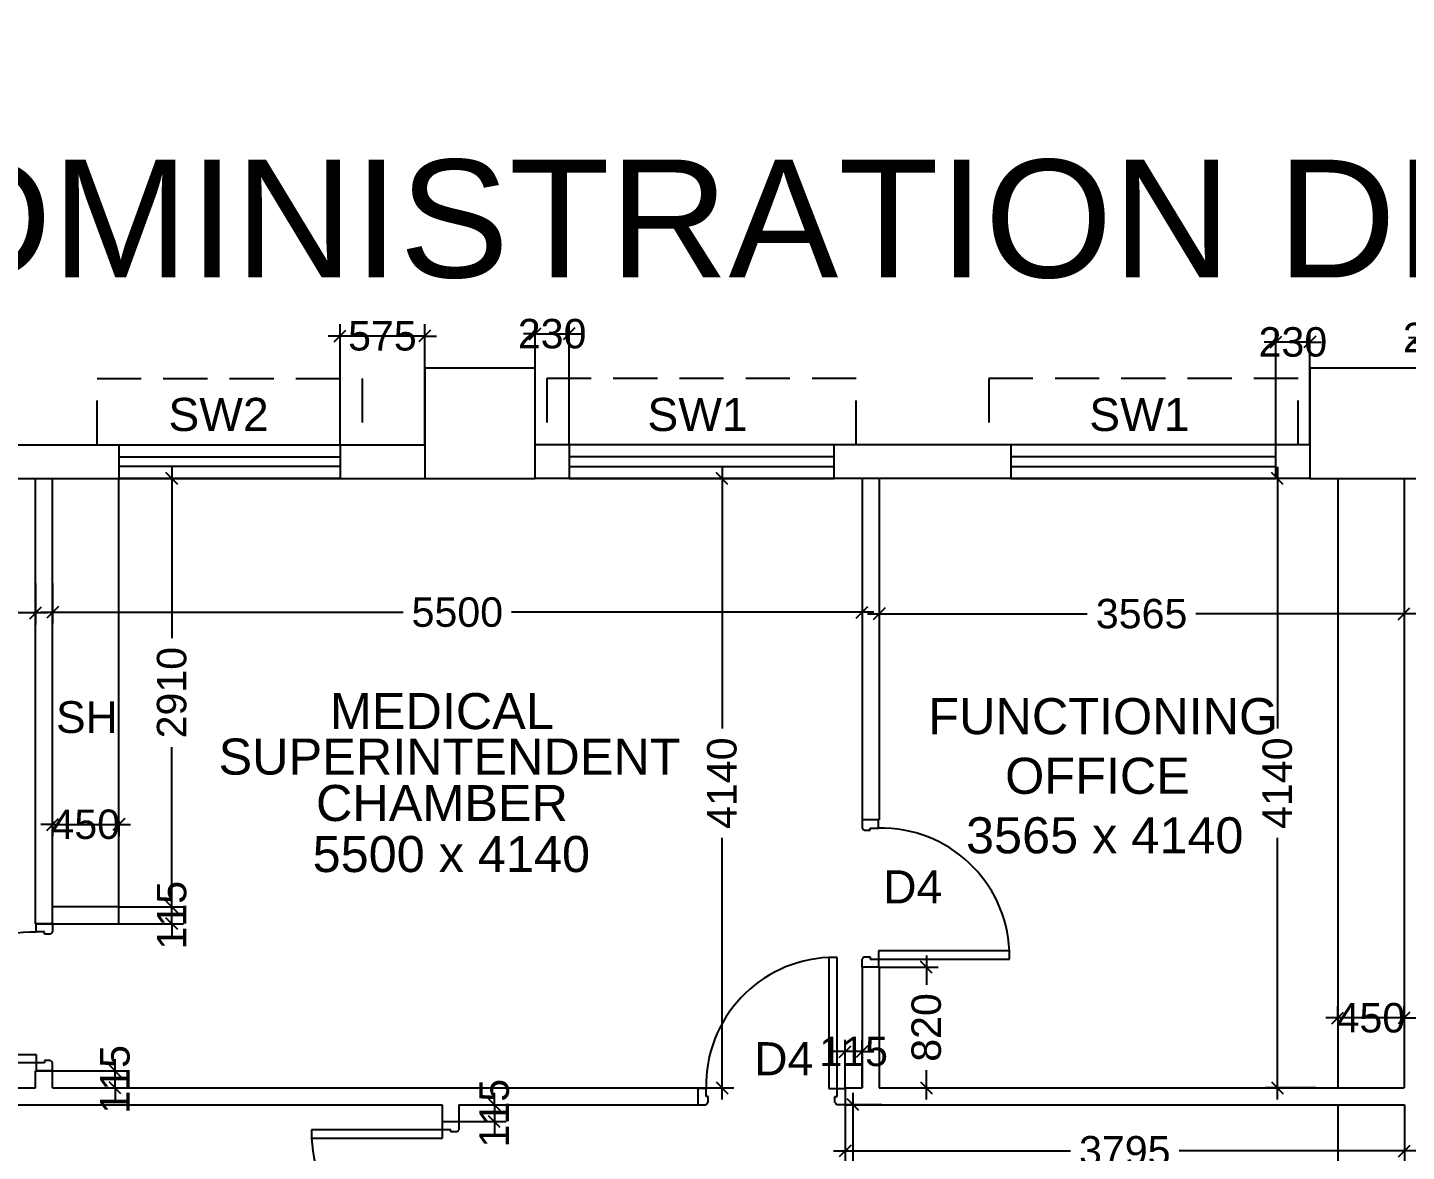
# Model space of a CAD drawing. Extents: x 7620542 to 7843793, y -6476226 to -6093835.
# Drawn here: x 7654719 to 7664083, y -6424216 to -6416580 of the extents above; entities that cross this region are included whole.
import ezdxf
from ezdxf.enums import TextEntityAlignment as Align

# ---------------------------------------------------------------- set-up
doc = ezdxf.new("R2010")
doc.units = 0
doc.header["$LTSCALE"] = 600
doc.header["$MEASUREMENT"] = 0
doc.header["$PDMODE"] = 35
doc.linetypes.add('DASHED', pattern=[0.75, 0.5, -0.25])
doc.layers.get('0').update_dxf_attribs({"linetype": 'CONTINUOUS'})
doc.layers.get('Defpoints').update_dxf_attribs({"linetype": 'CONTINUOUS'})
for name, color, linetype in [('chajja', 7, 'CONTINUOUS'), ('DIM-TEXT', 8, 'CONTINUOUS'), ('DOOR', 32, 'CONTINUOUS'), ('joinery', 7, 'CONTINUOUS'), ('LA-column', 3, 'CONTINUOUS'), ('Room Dim', 1, 'CONTINUOUS'), ('Shleves', 7, 'CONTINUOUS'), ('TEXT', 6, 'CONTINUOUS'), ('Walls', 7, 'CONTINUOUS'), ('WIN', 151, 'CONTINUOUS'), ('Working Dim', 5, 'CONTINUOUS')]:
    doc.layers.add(name, color=color, linetype=linetype)
doc.styles.add('ari', font='arial.ttf')
doc.styles.add('ARIAL', font='arial.ttf')
doc.styles.add('RT', font='romant.shx')
doc.dimstyles.new('int. dim', dxfattribs={"dimtxt": 450, "dimasz": 80, "dimexe": 80, "dimexo": 0, "dimgap": 70, "dimtad": 0, "dimdec": 0, "dimzin": 12, "dimdsep": 46, "dimtxsty": 'ari', "dimblk": 'OBLIQUE', "dimcen": 2, "dimdle": 80, "dimclrd": 256, "dimclre": 256, "dimclrt": 6, "dimadec": 0, "dimazin": 0, "dimtfac": 1, "dimtdec": 0, "dimtix": 1, "dimtmove": 2, "dimatfit": 3, "dimfxl": 1, "dimtolj": 1, "dimtzin": 0, "dimlwd": -1, "dimlwe": -1, "dimarcsym": 0})
doc.dimstyles.new('TEXT', dxfattribs={"dimscale": 0, "dimtxt": 600, "dimasz": 300, "dimexe": 300, "dimexo": 30, "dimgap": 50, "dimtad": 0, "dimdec": 0, "dimzin": 0, "dimdsep": 46, "dimtxsty": 'RT', "dimblk": 'OBLIQUE', "dimcen": 0.09, "dimdle": 300, "dimclrd": 256, "dimclre": 256, "dimclrt": 170, "dimadec": 0, "dimazin": 0, "dimtfac": 1, "dimtdec": 0, "dimtofl": 0, "dimtmove": 2, "dimatfit": 3, "dimfxl": 1, "dimfrac": 2, "dimtolj": 1, "dimtzin": 0, "dimlwd": -1, "dimlwe": -1, "dimarcsym": 0})

# ---------------------------------------------------------------- blocks, each defined once
blk = doc.blocks.new('1000')
at = {"layer": 'DOOR'}
for p, q in [((0, -100), (0, 0)), ((0, 0), (49.7, 0)), ((49.7, 0), (49.7, -2.2)), ((63.2, -49.5), (49.7, -49.5)), ((49.7, -49.5), (49.7, -100)), ((63.2, -13.5), (61, -13.5)), ((63.2, -13.5), (63.2, -49.5)), ((836.8, -13.5), (836.8, -49.5)), ((836.8, -13.5), (839, -13.5)), ((836.8, -49.5), (850.3, -49.5)), ((850.3, 0), (850.3, -2.2)), ((900, 0), (850.3, 0)), ((850.3, -49.5), (850.3, -100)), ((900, -100), (900, 0)), ((49.7, -100), (0, -100)), ((49.7, -100), (49.7, -900.6)), ((100.2, -100), (49.7, -100)), ((100.2, -900.6), (100.2, -100)), ((850.3, -100), (900, -100)), ((49.7, -900.6), (100.2, -900.6))]:
    blk.add_line(p, q, dxfattribs=at)
for centre, major_axis, start_param, end_param in [((49.7, -13.5), (-7.95, 7.95), 3.926991, 5.497787), ((850.3, -13.5), (7.95, 7.95), 0.785398, 2.356194)]:
    blk.add_ellipse(centre, major_axis=major_axis, ratio=1, start_param=start_param, end_param=end_param, dxfattribs=at)
at = {"layer": 'DOOR', "color": 145}
blk.add_ellipse((64.3, -115.3), major_axis=(-519.7, 589.8), ratio=1, start_param=2.464943, end_param=4.009476, dxfattribs=at)
blk = doc.blocks.new('_Oblique')
at = {"color": 0, "linetype": 'ByBlock', "lineweight": -2}
blk.add_line((-0.5, -0.5), (0.5, 0.5), dxfattribs=at)
blk = doc.blocks.new('*D479')
at = {"layer": 'Defpoints', "color": 0, "linetype": 'Continuous', "transparency": 16777216}
for p in [(7682389.1, -6417883), (7641848.9, -6419043.7, -0.3), (7682389.1, -6419043.7, -0.3)]:
    blk.add_point(p, dxfattribs=at)
at = {"layer": 'DIM-TEXT', "transparency": 16777216}
for p, q in [((7641848.9, -6419043.7), (7641848.9, -6417583)), ((7682389.1, -6419043.7), (7682389.1, -6417583)), ((7641548.9, -6417883), (7653290, -6417883)), ((7682689.1, -6417883), (7670948, -6417883))]:
    blk.add_line(p, q, dxfattribs=at)
at = {"layer": 'DIM-TEXT', "linetype": 'Continuous', "transparency": 16777216, "xscale": 300, "yscale": 300, "zscale": 300, "rotation": 180}
blk.add_blockref('_Oblique', (7641848.9, -6417883), dxfattribs=at)
at = {"layer": 'DIM-TEXT', "linetype": 'Continuous', "transparency": 16777216, "xscale": 300, "yscale": 300, "zscale": 300}
blk.add_blockref('_Oblique', (7682389.1, -6417883), dxfattribs=at)
at = {"layer": 'DIM-TEXT', "color": 170, "linetype": 'Continuous', "transparency": 16777216, "insert": (7662119, -6417883), "char_height": 750, "attachment_point": 5, "style": 'ari'}
blk.add_mtext('\\A1;{\\H1.067x;ADMINISTRATION DEPARTMENT}', dxfattribs=at)
blk = doc.blocks.new('*D713')
at = {"layer": 'Defpoints', "color": 0, "transparency": 16777216}
for p in [(7651774.1, -6420356.9, 5.1), (7654774.1, -6420356.9, 5.1), (7654774.1, -6420556.3)]:
    blk.add_point(p, dxfattribs=at)
at = {"layer": 'Working Dim', "transparency": 16777216}
for p, q in [((7651774.1, -6420356.9), (7651774.1, -6420636.3)), ((7654774.1, -6420356.9), (7654774.1, -6420636.3)), ((7651694.1, -6420556.3), (7652905.8, -6420556.3)), ((7654854.1, -6420556.3), (7653642.3, -6420556.3))]:
    blk.add_line(p, q, dxfattribs=at)
at = {"layer": 'Working Dim', "transparency": 16777216, "xscale": 80, "yscale": 80, "zscale": 80, "rotation": 180}
blk.add_blockref('_Oblique', (7651774.1, -6420556.3), dxfattribs=at)
at = {"layer": 'Working Dim', "transparency": 16777216, "xscale": 80, "yscale": 80, "zscale": 80}
blk.add_blockref('_Oblique', (7654774.1, -6420556.3), dxfattribs=at)
at = {"layer": 'Working Dim', "color": 6, "transparency": 16777216, "insert": (7653274.1, -6420556.3), "char_height": 200, "attachment_point": 5, "style": 'ari'}
blk.add_mtext('\\A1;3000', dxfattribs=at)
blk = doc.blocks.new('*D714')
at = {"layer": 'Defpoints', "color": 0, "transparency": 16777216}
for p in [(7654889.1, -6420356.9, 5.1), (7660386.6, -6420356.9, 5.1), (7660386.6, -6420552.7)]:
    blk.add_point(p, dxfattribs=at)
at = {"layer": 'Working Dim', "transparency": 16777216}
for p, q in [((7654889.1, -6420356.9), (7654889.1, -6420632.7)), ((7660386.6, -6420356.9), (7660386.6, -6420632.7)), ((7654809.1, -6420552.7), (7657269.5, -6420552.7)), ((7660466.6, -6420552.7), (7658006.1, -6420552.7))]:
    blk.add_line(p, q, dxfattribs=at)
at = {"layer": 'Working Dim', "transparency": 16777216, "xscale": 80, "yscale": 80, "zscale": 80, "rotation": 180}
blk.add_blockref('_Oblique', (7654889.1, -6420552.7), dxfattribs=at)
at = {"layer": 'Working Dim', "transparency": 16777216, "xscale": 80, "yscale": 80, "zscale": 80}
blk.add_blockref('_Oblique', (7660386.6, -6420552.7), dxfattribs=at)
at = {"layer": 'Working Dim', "color": 6, "transparency": 16777216, "insert": (7657637.8, -6420552.7), "char_height": 200, "attachment_point": 5, "style": 'ari'}
blk.add_mtext('\\A1;5500', dxfattribs=at)
blk = doc.blocks.new('*D715')
at = {"layer": 'Defpoints', "color": 0, "transparency": 16777216}
for p in [(7658859.5, -6419643.7, 2.1), (7658859.5, -6423783.7, 5.1), (7659435.4, -6423783.7)]:
    blk.add_point(p, dxfattribs=at)
at = {"layer": 'Working Dim', "transparency": 16777216}
for p, q in [((7659435.4, -6419563.7), (7659435.4, -6421341.4)), ((7658859.5, -6419643.7), (7659515.4, -6419643.7)), ((7659435.4, -6423863.7), (7659435.4, -6422086.1)), ((7658859.5, -6423783.7), (7659515.4, -6423783.7))]:
    blk.add_line(p, q, dxfattribs=at)
at = {"layer": 'Working Dim', "transparency": 16777216, "xscale": 80, "yscale": 80, "zscale": 80}
for p, rotation in [((7659435.4, -6419643.7), 90), ((7659435.4, -6423783.7), 270)]:
    blk.add_blockref('_Oblique', p, dxfattribs=dict(at, rotation=rotation))
at = {"layer": 'Working Dim', "color": 6, "transparency": 16777216, "insert": (7659435.4, -6421713.7), "char_height": 200, "attachment_point": 5, "rotation": 90, "style": 'ari'}
blk.add_mtext('\\A1;4140', dxfattribs=at)
blk = doc.blocks.new('*D716')
at = {"layer": 'Defpoints', "color": 0, "transparency": 16777216}
for p in [(7660502.6, -6420347.6, 5.1), (7664067.1, -6420347.6, 5.1), (7664067.1, -6420563)]:
    blk.add_point(p, dxfattribs=at)
at = {"layer": 'Working Dim', "transparency": 16777216}
for p, q in [((7660502.6, -6420347.6), (7660502.6, -6420643)), ((7664067.1, -6420347.6), (7664067.1, -6420643)), ((7660422.6, -6420563), (7661915.5, -6420563)), ((7664147.1, -6420563), (7662654.1, -6420563))]:
    blk.add_line(p, q, dxfattribs=at)
at = {"layer": 'Working Dim', "transparency": 16777216, "xscale": 80, "yscale": 80, "zscale": 80, "rotation": 180}
blk.add_blockref('_Oblique', (7660502.6, -6420563), dxfattribs=at)
at = {"layer": 'Working Dim', "transparency": 16777216, "xscale": 80, "yscale": 80, "zscale": 80}
blk.add_blockref('_Oblique', (7664067.1, -6420563), dxfattribs=at)
at = {"layer": 'Working Dim', "color": 6, "transparency": 16777216, "insert": (7662284.8, -6420563), "char_height": 200, "attachment_point": 5, "style": 'ari'}
blk.add_mtext('\\A1;3565', dxfattribs=at)
blk = doc.blocks.new('*D717')
at = {"layer": 'Defpoints', "color": 0, "transparency": 16777216}
for p in [(7663207.1, -6419643.7), (7663427.1, -6419643.7, 5.1), (7663467.9, -6423783.7, 5.1)]:
    blk.add_point(p, dxfattribs=at)
at = {"layer": 'Working Dim', "transparency": 16777216}
for p, q in [((7663207.1, -6419563.7), (7663207.1, -6421341.4)), ((7663427.1, -6419643.7), (7663127.1, -6419643.7)), ((7663207.1, -6423863.7), (7663207.1, -6422086)), ((7663467.9, -6423783.7), (7663127.1, -6423783.7))]:
    blk.add_line(p, q, dxfattribs=at)
at = {"layer": 'Working Dim', "transparency": 16777216, "xscale": 80, "yscale": 80, "zscale": 80}
for p, rotation in [((7663207.1, -6419643.7), 90), ((7663207.1, -6423783.7), 270)]:
    blk.add_blockref('_Oblique', p, dxfattribs=dict(at, rotation=rotation))
at = {"layer": 'Working Dim', "color": 6, "transparency": 16777216, "insert": (7663207.1, -6421713.7), "char_height": 200, "attachment_point": 5, "rotation": 90, "style": 'ari'}
blk.add_mtext('\\A1;4140', dxfattribs=at)
blk = doc.blocks.new('*D737')
at = {"layer": 'Defpoints', "color": 0, "transparency": 16777216}
for p in [(7660324.2, -6423898.7), (7660521.1, -6423898.7, 5.1), (7660507.1, -6426728.7, 5.1)]:
    blk.add_point(p, dxfattribs=at)
at = {"layer": 'Working Dim', "transparency": 16777216}
for p, q in [((7660324.2, -6423818.7), (7660324.2, -6424943.7)), ((7660521.1, -6423898.7), (7660244.2, -6423898.7)), ((7660324.2, -6426808.7), (7660324.2, -6425683.7)), ((7660507.1, -6426728.7), (7660244.2, -6426728.7))]:
    blk.add_line(p, q, dxfattribs=at)
at = {"layer": 'Working Dim', "transparency": 16777216, "xscale": 80, "yscale": 80, "zscale": 80}
for p, rotation in [((7660324.2, -6423898.7), 90), ((7660324.2, -6426728.7), 270)]:
    blk.add_blockref('_Oblique', p, dxfattribs=dict(at, rotation=rotation))
at = {"layer": 'Working Dim', "color": 6, "transparency": 16777216, "insert": (7660324.2, -6425313.7), "char_height": 200, "attachment_point": 5, "rotation": 90, "style": 'ari'}
blk.add_mtext('\\A1;2830', dxfattribs=at)
blk = doc.blocks.new('*D842')
at = {"layer": 'Defpoints', "color": 0, "linetype": 'Continuous', "transparency": 16777216}
for p in [(7682459.2, -6413784.8, 1), (7641549.1, -6414394.7, -3.1), (7641549.1, -6415531.4)]:
    blk.add_point(p, dxfattribs=at)
at = {"layer": 'DIM-TEXT', "transparency": 16777216}
for p, q in [((7682459.2, -6413784.8), (7682459.2, -6415831.4)), ((7641549.1, -6414394.7), (7641549.1, -6415831.4)), ((7641249.1, -6415531.4), (7650977.2, -6415531.4)), ((7682759.2, -6415531.4), (7673031.1, -6415531.4))]:
    blk.add_line(p, q, dxfattribs=at)
at = {"layer": 'DIM-TEXT', "linetype": 'Continuous', "transparency": 16777216, "xscale": 300, "yscale": 300, "zscale": 300, "rotation": 180}
blk.add_blockref('_Oblique', (7641549.1, -6415531.4), dxfattribs=at)
at = {"layer": 'DIM-TEXT', "linetype": 'Continuous', "transparency": 16777216, "xscale": 300, "yscale": 300, "zscale": 300}
blk.add_blockref('_Oblique', (7682459.2, -6415531.4), dxfattribs=at)
at = {"layer": 'DIM-TEXT', "color": 170, "linetype": 'Continuous', "transparency": 16777216, "insert": (7662004.2, -6415531.4), "char_height": 750, "attachment_point": 5, "style": 'ari'}
blk.add_mtext('\\A1;{\\H1.067X;GENERAL MEDICINE (FEMALE - 30 Beds )}', dxfattribs=at)
blk = doc.blocks.new('*D1042')
at = {"layer": 'Defpoints', "color": 0, "transparency": 16777216}
for p in [(7657649.1, -6423898.7), (7657649, -6424013.7), (7657889.2, -6424013.7)]:
    blk.add_point(p, dxfattribs=at)
at = {"layer": 'Working Dim', "transparency": 16777216}
for p, q in [((7657889.2, -6423898.7), (7657889.2, -6423818.7)), ((7657649.1, -6423898.7), (7657969.2, -6423898.7)), ((7657889.2, -6423898.7), (7657889.2, -6424013.7)), ((7657649, -6424013.7), (7657969.2, -6424013.7)), ((7657889.2, -6424013.7), (7657889.2, -6424093.7))]:
    blk.add_line(p, q, dxfattribs=at)
at = {"layer": 'Working Dim', "transparency": 16777216, "xscale": 80, "yscale": 80, "zscale": 80}
for p, rotation in [((7657889.2, -6423898.7), 270), ((7657889.2, -6424013.7), 90)]:
    blk.add_blockref('_Oblique', p, dxfattribs=dict(at, rotation=rotation))
at = {"layer": 'Working Dim', "color": 6, "transparency": 16777216, "insert": (7657889.2, -6423956.2), "char_height": 200, "attachment_point": 5, "rotation": 90, "style": 'ari'}
blk.add_mtext('\\A1;115', dxfattribs=at)
blk = doc.blocks.new('*D1044')
at = {"layer": 'Defpoints', "color": 0, "transparency": 16777216}
for p in [(7660271.6, -6423898.7), (7664069.6, -6423898.7), (7660271.6, -6424213)]:
    blk.add_point(p, dxfattribs=at)
at = {"layer": 'Working Dim', "transparency": 16777216}
for p, q in [((7660271.6, -6423898.7), (7660271.6, -6424293)), ((7664069.6, -6423898.7), (7664069.6, -6424293)), ((7660191.6, -6424213), (7661801.2, -6424213)), ((7664149.6, -6424213), (7662539.9, -6424213))]:
    blk.add_line(p, q, dxfattribs=at)
at = {"layer": 'Working Dim', "transparency": 16777216, "xscale": 80, "yscale": 80, "zscale": 80, "rotation": 180}
blk.add_blockref('_Oblique', (7660271.6, -6424213), dxfattribs=at)
at = {"layer": 'Working Dim', "transparency": 16777216, "xscale": 80, "yscale": 80, "zscale": 80}
blk.add_blockref('_Oblique', (7664069.6, -6424213), dxfattribs=at)
at = {"layer": 'Working Dim', "color": 6, "transparency": 16777216, "insert": (7662170.6, -6424213), "char_height": 200, "attachment_point": 5, "style": 'ari'}
blk.add_mtext('\\A1;3795', dxfattribs=at)
blk = doc.blocks.new('*D1045')
at = {"layer": 'Defpoints', "color": 0, "transparency": 16777216}
for p in [(7660271.6, -6423537.6), (7660271.6, -6423783.7), (7660386.6, -6423783.7)]:
    blk.add_point(p, dxfattribs=at)
at = {"layer": 'Working Dim', "transparency": 16777216}
for p, q in [((7660271.6, -6423783.7), (7660271.6, -6423457.6)), ((7660386.6, -6423783.7), (7660386.6, -6423457.6)), ((7660271.6, -6423537.6), (7660191.6, -6423537.6)), ((7660386.6, -6423537.6), (7660271.6, -6423537.6)), ((7660386.6, -6423537.6), (7660466.6, -6423537.6))]:
    blk.add_line(p, q, dxfattribs=at)
at = {"layer": 'Working Dim', "transparency": 16777216, "xscale": 80, "yscale": 80, "zscale": 80}
blk.add_blockref('_Oblique', (7660271.6, -6423537.6), dxfattribs=at)
at = {"layer": 'Working Dim', "transparency": 16777216, "xscale": 80, "yscale": 80, "zscale": 80, "rotation": 180}
blk.add_blockref('_Oblique', (7660386.6, -6423537.6), dxfattribs=at)
at = {"layer": 'Working Dim', "color": 6, "transparency": 16777216, "insert": (7660329.1, -6423537.6), "char_height": 200, "attachment_point": 5, "style": 'ari'}
blk.add_mtext('\\A1;115', dxfattribs=at)
blk = doc.blocks.new('*D1046')
at = {"layer": 'Defpoints', "color": 0, "transparency": 16777216}
for p in [(7660501.6, -6422963.7), (7660823.2, -6422963.7), (7660501.6, -6423783.7)]:
    blk.add_point(p, dxfattribs=at)
at = {"layer": 'Working Dim', "transparency": 16777216}
for p, q in [((7660823.2, -6422883.7), (7660823.2, -6423083)), ((7660501.6, -6422963.7), (7660903.2, -6422963.7)), ((7660823.2, -6423863.7), (7660823.2, -6423664.5)), ((7660501.6, -6423783.7), (7660903.2, -6423783.7))]:
    blk.add_line(p, q, dxfattribs=at)
at = {"layer": 'Working Dim', "transparency": 16777216, "xscale": 80, "yscale": 80, "zscale": 80}
for p, rotation in [((7660823.2, -6422963.7), 90), ((7660823.2, -6423783.7), 270)]:
    blk.add_blockref('_Oblique', p, dxfattribs=dict(at, rotation=rotation))
at = {"layer": 'Working Dim', "color": 6, "transparency": 16777216, "insert": (7660823.2, -6423373.7), "char_height": 200, "attachment_point": 5, "rotation": 90, "style": 'ari'}
blk.add_mtext('\\A1;820', dxfattribs=at)
blk = doc.blocks.new('*D1047')
at = {"layer": 'Defpoints', "color": 0, "transparency": 16777216}
for p in [(7663616.8, -6423309, -3.8), (7663616.8, -6423309), (7664067.1, -6423309)]:
    blk.add_point(p, dxfattribs=at)
at = {"layer": 'Working Dim', "transparency": 16777216}
for p, q in [((7663616.8, -6423309), (7663616.8, -6423229)), ((7664067.1, -6423309), (7664067.1, -6423229)), ((7663616.8, -6423309), (7663536.8, -6423309)), ((7664067.1, -6423309), (7663616.8, -6423309)), ((7664067.1, -6423309), (7664147.1, -6423309))]:
    blk.add_line(p, q, dxfattribs=at)
at = {"layer": 'Working Dim', "transparency": 16777216, "xscale": 80, "yscale": 80, "zscale": 80}
blk.add_blockref('_Oblique', (7663616.8, -6423309), dxfattribs=at)
at = {"layer": 'Working Dim', "transparency": 16777216, "xscale": 80, "yscale": 80, "zscale": 80, "rotation": 180}
blk.add_blockref('_Oblique', (7664067.1, -6423309), dxfattribs=at)
at = {"layer": 'Working Dim', "color": 6, "transparency": 16777216, "insert": (7663841.9, -6423309), "char_height": 200, "attachment_point": 5, "style": 'ari'}
blk.add_mtext('\\A1;450', dxfattribs=at)
blk = doc.blocks.new('*D1048')
at = {"layer": 'Defpoints', "color": 0, "transparency": 16777216}
for p in [(7654889.1, -6421973), (7655339.1, -6421973, -3.8), (7655339.1, -6421994.2)]:
    blk.add_point(p, dxfattribs=at)
at = {"layer": 'Working Dim', "transparency": 16777216}
for p, q in [((7654889.1, -6421994.2), (7654809.1, -6421994.2)), ((7654889.1, -6421973), (7654889.1, -6422074.2)), ((7654889.1, -6421994.2), (7655339.1, -6421994.2)), ((7655339.1, -6421973), (7655339.1, -6422074.2)), ((7655339.1, -6421994.2), (7655419.1, -6421994.2))]:
    blk.add_line(p, q, dxfattribs=at)
at = {"layer": 'Working Dim', "transparency": 16777216, "xscale": 80, "yscale": 80, "zscale": 80}
blk.add_blockref('_Oblique', (7654889.1, -6421994.2), dxfattribs=at)
at = {"layer": 'Working Dim', "transparency": 16777216, "xscale": 80, "yscale": 80, "zscale": 80, "rotation": 180}
blk.add_blockref('_Oblique', (7655339.1, -6421994.2), dxfattribs=at)
at = {"layer": 'Working Dim', "color": 6, "transparency": 16777216, "insert": (7655114.1, -6421994.2), "char_height": 200, "attachment_point": 5, "style": 'ari'}
blk.add_mtext('\\A1;450', dxfattribs=at)
blk = doc.blocks.new('*D1065')
at = {"layer": 'Defpoints', "color": 0, "transparency": 16777216}
for p in [(7656841.1, -6418675.3), (7656841.1, -6419413.7, -3.8), (7657416.6, -6419413.7, 2.1)]:
    blk.add_point(p, dxfattribs=at)
at = {"layer": 'Working Dim', "transparency": 16777216}
for p, q in [((7656841.1, -6419413.7), (7656841.1, -6418595.3)), ((7657416.6, -6419413.7), (7657416.6, -6418595.3)), ((7656841.1, -6418675.3), (7656761.1, -6418675.3)), ((7657416.6, -6418675.3), (7656841.1, -6418675.3)), ((7657416.6, -6418675.3), (7657496.6, -6418675.3))]:
    blk.add_line(p, q, dxfattribs=at)
at = {"layer": 'Working Dim', "transparency": 16777216, "xscale": 80, "yscale": 80, "zscale": 80}
blk.add_blockref('_Oblique', (7656841.1, -6418675.3), dxfattribs=at)
at = {"layer": 'Working Dim', "transparency": 16777216, "xscale": 80, "yscale": 80, "zscale": 80, "rotation": 180}
blk.add_blockref('_Oblique', (7657416.6, -6418675.3), dxfattribs=at)
at = {"layer": 'Working Dim', "color": 6, "transparency": 16777216, "insert": (7657128.8, -6418675.3), "char_height": 200, "attachment_point": 5, "style": 'ari'}
blk.add_mtext('\\A1;575', dxfattribs=at)
blk = doc.blocks.new('*D1066')
at = {"layer": 'Defpoints', "color": 0, "transparency": 16777216}
for p in [(7658396.6, -6418660.5), (7658166.6, -6418893.7, 5.1), (7658396.6, -6419413.7)]:
    blk.add_point(p, dxfattribs=at)
at = {"layer": 'Working Dim', "transparency": 16777216}
for p, q in [((7658166.6, -6418893.7), (7658166.6, -6418580.5)), ((7658396.6, -6419413.7), (7658396.6, -6418580.5)), ((7658166.6, -6418660.5), (7658086.6, -6418660.5)), ((7658166.6, -6418660.5), (7658396.6, -6418660.5)), ((7658396.6, -6418660.5), (7658476.6, -6418660.5))]:
    blk.add_line(p, q, dxfattribs=at)
at = {"layer": 'Working Dim', "transparency": 16777216, "xscale": 80, "yscale": 80, "zscale": 80}
blk.add_blockref('_Oblique', (7658166.6, -6418660.5), dxfattribs=at)
at = {"layer": 'Working Dim', "transparency": 16777216, "xscale": 80, "yscale": 80, "zscale": 80, "rotation": 180}
blk.add_blockref('_Oblique', (7658396.6, -6418660.5), dxfattribs=at)
at = {"layer": 'Working Dim', "color": 6, "transparency": 16777216, "insert": (7658281.6, -6418660.5), "char_height": 200, "attachment_point": 5, "style": 'ari'}
blk.add_mtext('\\A1;230', dxfattribs=at)
blk = doc.blocks.new('*D1067')
at = {"layer": 'Defpoints', "color": 0, "transparency": 16777216}
for p in [(7663197.1, -6418716.8), (7663197.1, -6419413.7), (7663427.1, -6419413.7)]:
    blk.add_point(p, dxfattribs=at)
at = {"layer": 'Working Dim', "transparency": 16777216}
for p, q in [((7663197.1, -6419413.7), (7663197.1, -6418636.8)), ((7663427.1, -6419413.7), (7663427.1, -6418636.8)), ((7663197.1, -6418716.8), (7663117.1, -6418716.8)), ((7663427.1, -6418716.8), (7663197.1, -6418716.8)), ((7663427.1, -6418716.8), (7663507.1, -6418716.8))]:
    blk.add_line(p, q, dxfattribs=at)
at = {"layer": 'Working Dim', "transparency": 16777216, "xscale": 80, "yscale": 80, "zscale": 80}
blk.add_blockref('_Oblique', (7663197.1, -6418716.8), dxfattribs=at)
at = {"layer": 'Working Dim', "transparency": 16777216, "xscale": 80, "yscale": 80, "zscale": 80, "rotation": 180}
blk.add_blockref('_Oblique', (7663427.1, -6418716.8), dxfattribs=at)
at = {"layer": 'Working Dim', "color": 6, "transparency": 16777216, "insert": (7663312.1, -6418716.8), "char_height": 200, "attachment_point": 5, "style": 'ari'}
blk.add_mtext('\\A1;230', dxfattribs=at)
blk = doc.blocks.new('*D1068')
at = {"layer": 'Defpoints', "color": 0, "transparency": 16777216}
for p in [(7664407.1, -6418687), (7664177.1, -6419413.7, 2.1), (7664407.1, -6419413.7)]:
    blk.add_point(p, dxfattribs=at)
at = {"layer": 'Working Dim', "transparency": 16777216}
for p, q in [((7664177.1, -6419413.7), (7664177.1, -6418607)), ((7664407.1, -6419413.7), (7664407.1, -6418607)), ((7664177.1, -6418687), (7664097.1, -6418687)), ((7664177.1, -6418687), (7664407.1, -6418687)), ((7664407.1, -6418687), (7664487.1, -6418687))]:
    blk.add_line(p, q, dxfattribs=at)
at = {"layer": 'Working Dim', "transparency": 16777216, "xscale": 80, "yscale": 80, "zscale": 80}
blk.add_blockref('_Oblique', (7664177.1, -6418687), dxfattribs=at)
at = {"layer": 'Working Dim', "transparency": 16777216, "xscale": 80, "yscale": 80, "zscale": 80, "rotation": 180}
blk.add_blockref('_Oblique', (7664407.1, -6418687), dxfattribs=at)
at = {"layer": 'Working Dim', "color": 6, "transparency": 16777216, "insert": (7664292.1, -6418687), "char_height": 200, "attachment_point": 5, "style": 'ari'}
blk.add_mtext('\\A1;230', dxfattribs=at)
blk = doc.blocks.new('*D2437')
at = {"layer": 'Defpoints', "color": 0, "transparency": 16777216}
for p in [(7654889.1, -6423668.7, -14.8), (7655313.6, -6423668.7), (7654889.1, -6423783.7, -14.8)]:
    blk.add_point(p, dxfattribs=at)
at = {"layer": 'Working Dim', "transparency": 16777216}
for p, q in [((7655313.6, -6423668.7), (7655313.6, -6423588.7)), ((7654889.1, -6423668.7), (7655393.6, -6423668.7)), ((7655313.6, -6423783.7), (7655313.6, -6423668.7)), ((7654889.1, -6423783.7), (7655393.6, -6423783.7)), ((7655313.6, -6423783.7), (7655313.6, -6423863.7))]:
    blk.add_line(p, q, dxfattribs=at)
at = {"layer": 'Working Dim', "transparency": 16777216, "xscale": 80, "yscale": 80, "zscale": 80}
for p, rotation in [((7655313.6, -6423668.7), 270), ((7655313.6, -6423783.7), 90)]:
    blk.add_blockref('_Oblique', p, dxfattribs=dict(at, rotation=rotation))
at = {"layer": 'Working Dim', "color": 6, "transparency": 16777216, "insert": (7655313.6, -6423726.2), "char_height": 200, "attachment_point": 5, "rotation": 90, "style": 'ari'}
blk.add_mtext('\\A1;115', dxfattribs=at)
blk = doc.blocks.new('*D2438')
at = {"layer": 'Defpoints', "color": 0, "transparency": 16777216}
for p in [(7655339.1, -6422553.7, -14.8), (7655698.7, -6422553.7), (7655339.1, -6422668.7, -14.8)]:
    blk.add_point(p, dxfattribs=at)
at = {"layer": 'Working Dim', "transparency": 16777216}
for p, q in [((7655698.7, -6422553.7), (7655698.7, -6422473.7)), ((7655339.1, -6422553.7), (7655778.7, -6422553.7)), ((7655698.7, -6422668.7), (7655698.7, -6422553.7)), ((7655339.1, -6422668.7), (7655778.7, -6422668.7)), ((7655698.7, -6422668.7), (7655698.7, -6422748.7))]:
    blk.add_line(p, q, dxfattribs=at)
at = {"layer": 'Working Dim', "transparency": 16777216, "xscale": 80, "yscale": 80, "zscale": 80}
for p, rotation in [((7655698.7, -6422553.7), 270), ((7655698.7, -6422668.7), 90)]:
    blk.add_blockref('_Oblique', p, dxfattribs=dict(at, rotation=rotation))
at = {"layer": 'Working Dim', "color": 6, "transparency": 16777216, "insert": (7655698.7, -6422611.2), "char_height": 200, "attachment_point": 5, "rotation": 90, "style": 'ari'}
blk.add_mtext('\\A1;115', dxfattribs=at)
blk = doc.blocks.new('*D2439')
at = {"layer": 'Defpoints', "color": 0, "transparency": 16777216}
for p in [(7655341.1, -6419643.7, -18.6), (7655698.7, -6419643.7), (7655339.1, -6422553.7, -14.8)]:
    blk.add_point(p, dxfattribs=at)
at = {"layer": 'Working Dim', "transparency": 16777216}
for p, q in [((7655698.7, -6419563.7), (7655698.7, -6420728.7)), ((7655341.1, -6419643.7), (7655778.7, -6419643.7)), ((7655698.7, -6422633.7), (7655698.7, -6421468.7)), ((7655339.1, -6422553.7), (7655778.7, -6422553.7))]:
    blk.add_line(p, q, dxfattribs=at)
at = {"layer": 'Working Dim', "transparency": 16777216, "xscale": 80, "yscale": 80, "zscale": 80}
for p, rotation in [((7655698.7, -6419643.7), 90), ((7655698.7, -6422553.7), 270)]:
    blk.add_blockref('_Oblique', p, dxfattribs=dict(at, rotation=rotation))
at = {"layer": 'Working Dim', "color": 6, "transparency": 16777216, "insert": (7655698.7, -6421098.7), "char_height": 200, "attachment_point": 5, "rotation": 90, "style": 'ari'}
blk.add_mtext('\\A1;2910', dxfattribs=at)

msp = doc.modelspace()

# ---------------------------------------------------------------- linework, layer by layer
at = {"layer": 'chajja', "color": 7, "linetype": 'DASHED'}
for points, elevation in [([(7655191.052, -6419413.691), (7655191.052, -6418963.691), (7656991.052, -6418963.692), (7656991.052, -6419413.692)], -18.589), ([(7660346.551, -6419413.737), (7660346.551, -6418963.737), (7658246.551, -6418963.738), (7658246.551, -6419413.738)], -14.83), ([(7663347.052, -6419413.737), (7663347.052, -6418963.737), (7661247.052, -6418963.738), (7661247.052, -6419413.738)], -14.83)]:
    msp.add_lwpolyline(points, dxfattribs=dict(at, elevation=elevation))
at = {"layer": 'LA-column', "color": 2, "flags": 128}
for points, elevation in [([(7657416.551, -6419643.706), (7658166.551, -6419643.706), (7658166.551, -6418893.706), (7657416.551, -6418893.706)], -9.699), ([(7657416.551, -6419643.752), (7658166.551, -6419643.752), (7658166.551, -6418893.752), (7657416.551, -6418893.752)], -12.739), ([(7663427.142, -6419643.722), (7664177.142, -6419643.722), (7664177.142, -6418893.722), (7663427.142, -6418893.722)], -12.739)]:
    msp.add_lwpolyline(points, close=True, dxfattribs=dict(at, elevation=elevation))
at = {"layer": 'Shleves', "linetype": 'Continuous'}
for p, q in [((7655339.052, -6422553.723, -18.589), (7655339.052, -6419643.707, -18.589)), ((7663616.831, -6419645.419, -18.589), (7663616.831, -6423783.723, -18.589)), ((7663618.553, -6423898.723, -18.589), (7663618.553, -6426728.881, -18.213))]:
    msp.add_line(p, q, dxfattribs=at)
at = {"layer": 'Walls', "linetype": 'Continuous'}
for p, q in [((7652139.051, -6419413.71, -14.83), (7657416.551, -6419413.71, -14.83)), ((7663427.052, -6419413.71, -14.83), (7658166.551, -6419413.71, -14.83)), ((7652139.051, -6419643.71, -14.83), (7657416.551, -6419643.71, -14.83)), ((7654774.052, -6422668.723, -14.83), (7654774.052, -6419643.707, -14.83)), ((7654889.052, -6422668.723, -14.83), (7654889.052, -6419643.707, -14.83)), ((7663427.052, -6419643.71, -14.83), (7658166.551, -6419643.71, -14.83)), ((7660386.552, -6419643.707, -14.83), (7660386.552, -6421963.711, -14.83)), ((7660501.552, -6419643.707, -14.83), (7660501.552, -6421963.711, -14.83)), ((7664067.053, -6419643.723, -14.83), (7664067.053, -6423783.723, -14.83)), ((7660501.552, -6421963.711, -14.83), (7660386.552, -6421963.711, -14.83)), ((7654889.052, -6422668.723, -14.83), (7654774.052, -6422668.723, -14.83)), ((7660386.552, -6422963.711, -14.83), (7660386.552, -6423783.723, -14.83)), ((7660501.552, -6422963.711, -14.83), (7660386.552, -6422963.711, -14.83)), ((7660501.552, -6422963.711, -14.83), (7660501.552, -6423783.723, -14.83)), ((7654774.052, -6423783.723, -14.83), (7654774.052, -6423668.723, -14.83)), ((7654889.052, -6423668.723, -14.83), (7654774.052, -6423668.723, -14.83)), ((7654889.052, -6423783.723, -14.83), (7654889.052, -6423668.723, -14.83)), ((7653574.052, -6423783.723, -14.83), (7654774.052, -6423783.723, -14.83)), ((7654889.052, -6423783.723, -14.83), (7659271.552, -6423783.723, -14.83)), ((7659271.552, -6423783.723, -14.83), (7659271.552, -6423898.723, -14.83)), ((7660271.552, -6423783.723, -14.83), (7660386.552, -6423783.723, -14.83)), ((7660271.552, -6423783.723, -14.83), (7660271.552, -6423898.723, -14.83)), ((7660501.552, -6423783.723, -14.83), (7664067.053, -6423783.723, -14.83)), ((7653689.052, -6423898.723, -14.83), (7657534.052, -6423898.723, -14.83)), ((7657534.052, -6423898.723, -14.83), (7657534.052, -6424013.723, -14.83)), ((7657649.052, -6423898.723, -14.83), (7659271.552, -6423898.723, -14.83)), ((7657649.052, -6423898.723, -14.83), (7657649.052, -6424013.723, -14.83)), ((7660271.552, -6423898.723, -14.83), (7664069.553, -6423898.723, -14.83)), ((7664069.553, -6423898.723, -14.83), (7664069.553, -6426728.881, -14.83)), ((7657534.052, -6424013.723, -14.83), (7657649.052, -6424013.723, -14.83))]:
    msp.add_line(p, q, dxfattribs=at)
at = {"layer": 'Walls', "linetype": 'Continuous', "elevation": -14.83}
msp.add_lwpolyline([(7654889.105, -6422668.723), (7655339.052, -6422668.723), (7655339.052, -6422553.723), (7654889.052, -6422553.723)], dxfattribs=at)
at = {"layer": 'WIN', "linetype": 'Continuous'}
for points, elevation in [([(7655341.052, -6419413.692), (7656841.052, -6419413.692), (7656841.052, -6419643.692), (7655341.052, -6419643.692)], -18.589), ([(7660196.551, -6419413.738), (7658396.551, -6419413.738), (7658396.551, -6419643.738), (7660196.551, -6419643.738)], -14.83), ([(7663197.052, -6419413.738), (7661397.052, -6419413.738), (7661397.052, -6419643.738), (7663197.052, -6419643.738)], -14.83), ([(7655341.052, -6419496.475), (7656841.052, -6419496.475), (7656841.052, -6419560.908), (7655341.052, -6419560.908)], -18.589), ([(7660196.551, -6419496.522), (7658396.551, -6419496.522), (7658396.551, -6419560.955), (7660196.551, -6419560.955)], -14.83), ([(7663197.052, -6419496.522), (7661397.052, -6419496.522), (7661397.052, -6419560.955), (7663197.052, -6419560.955)], -14.83)]:
    msp.add_lwpolyline(points, close=True, dxfattribs=dict(at, elevation=elevation))

# ---------------------------------------------------------------- block references
at = {"layer": 'DOOR', "linetype": 'Continuous'}
for p, xscale, yscale, zscale, rotation in [((7660386.552, -6422963.711, -14.83), 1.111111114732951, 1.111111114732951, 1.111111114732951, 90.0000132548358), ((7654889.052, -6423668.723, -14.83), -1.111111114732951, 1.111111114732921, 1.111111114893859, 269.9999867451642), ((7660271.552, -6423898.723, -14.83), 1.111111115664273, 1.111111115664273, 1.111111115664273, 180.000013206811), ((7657649.052, -6424013.723, -14.83), 1.111118969507545, 1.111118969507545, 1.111118969507545, 270.0000132067177)]:
    msp.add_blockref('1000', p, dxfattribs=dict(at, xscale=xscale, yscale=yscale, zscale=zscale, rotation=rotation))

# ---------------------------------------------------------------- texts
at = {"layer": 'joinery', "style": 'ari'}
for s, p in [('SW2', (7656016.171, -6419320.801, -18.589)), ('SW1', (7659269.317, -6419320.848, -14.83)), ('SW1', (7662269.818, -6419320.848, -14.83)), ('D4', (7660730.263, -6422530.604, -14.83)), ('D4', (7659854.219, -6423698.555, -14.83))]:
    msp.add_text(s, height=225, dxfattribs=at).set_placement(p, align=Align.CENTER)
at = {"layer": 'Room Dim', "style": 'ARIAL'}
for s, p in [('3565 x 4140', (7662034.381, -6422190.292, -14.83)), ('5500 x 4140', (7657597.105, -6422317.709, -14.83))]:
    msp.add_text(s, height=245, dxfattribs=at).set_placement(p, align=Align.CENTER)
at = {"layer": 'Shleves', "color": 10, "style": 'ARIAL', "width": 1}
msp.add_text('SH', height=216, dxfattribs=at).set_placement((7654912.38, -6421372.657, -47.666))
at = {"layer": 'TEXT', "color": 7, "style": 'ARIAL'}
for s, p in [('MEDICAL', (7657532.918, -6421346.488, -14.83)), ('FUNCTIONING ', (7662071.971, -6421381, -14.83)), ('SUPERINTENDENT ', (7657632.689, -6421655.479, -14.83)), ('OFFICE', (7661985.402, -6421786.029, -14.83)), ('CHAMBER', (7657533.419, -6421970.996, -14.83))]:
    msp.add_text(s, height=245, dxfattribs=at).set_placement(p, align=Align.CENTER)

# ---------------------------------------------------------------- dimensions: what is measured, and where the dimension line sits
at = {"layer": 'DIM-TEXT', "linetype": 'Continuous'}
for base, p1, p2, text, picture, middle in [((7641549.093, -6415531.424, -11.745), (7682459.232, -6413784.789, -10.714), (7641549.093, -6414394.742, -14.83), '{\\H1.067X;GENERAL MEDICINE (FEMALE - 30 Beds )}', '*D842', (7662004.163, -6415531.424, -11.745)), ((7682389.053, -6417883.041, -13.458), (7641848.913, -6419043.69, -13.806), (7682389.053, -6419043.691, -13.806), '{\\H1.067x;ADMINISTRATION DEPARTMENT}', '*D479', (7662118.983, -6417883.041, -13.458))]:
    dim = msp.add_linear_dim(base=base, p1=p1, p2=p2, text=text, dimstyle='TEXT', override={"dimscale": 1, "dimtxt": 750, "dimexo": 0, "dimtxsty": 'ari'}, dxfattribs=at)
    dim.commit()
    dim.dimension.update_dxf_attribs({"geometry": picture, "text_midpoint": middle})
at = {"layer": 'Working Dim'}
for base, p1, p2, override, picture, middle in [((7656841.052, -6418675.328, -14.83), (7657416.551, -6419413.71, -12.739), (7656841.052, -6419413.71, -18.589), {"dimtxt": 200, "dimarcsym": 1}, '*D1065', (7657128.802, -6418675.328, -14.83)), ((7658396.551, -6418660.475, -14.83), (7658166.551, -6418893.706, -9.699), (7658396.551, -6419413.71, -14.83), {"dimtxt": 200, "dimarcsym": 1}, '*D1066', (7658281.551, -6418660.475, -14.83)), ((7664407.052, -6418687.04, -14.83), (7664177.142, -6419413.71, -12.739), (7664407.052, -6419413.71, -14.83), {"dimtxt": 200, "dimarcsym": 1}, '*D1068', (7664292.097, -6418687.04, -14.83)), ((7663197.052, -6418716.763, -14.83), (7663427.052, -6419413.71, -14.83), (7663197.052, -6419413.738, -14.83), {"dimtxt": 200, "dimarcsym": 1}, '*D1067', (7663312.052, -6418716.763, -14.83)), ((7654774.052, -6420556.324, -14.83), (7651774.052, -6420356.937, -9.699), (7654774.052, -6420356.937, -9.699), {"dimtxt": 200}, '*D713', (7653274.052, -6420556.324, -14.83)), ((7664067.053, -6420562.972, -14.83), (7660502.552, -6420347.558, -9.699), (7664067.053, -6420347.558, -9.699), {"dimtxt": 200}, '*D716', (7662284.802, -6420562.972, -14.83)), ((7655339.052, -6421994.182, -14.83), (7654889.052, -6421973.006, -14.83), (7655339.052, -6421973.006, -18.589), {"dimtxt": 200, "dimarcsym": 1}, '*D1048', (7655114.052, -6421994.182, -14.83)), ((7663616.831, -6423308.967, -14.83), (7664067.053, -6423308.967, -14.83), (7663616.831, -6423308.967, -18.589), {"dimtxt": 200, "dimarcsym": 1}, '*D1047', (7663841.942, -6423308.967, -14.83)), ((7660271.552, -6423537.622, -14.83), (7660386.552, -6423783.723, -14.83), (7660271.552, -6423783.723, -14.83), {"dimtxt": 200, "dimarcsym": 1}, '*D1045', (7660329.052, -6423537.622, -14.83))]:
    dim = msp.add_linear_dim(base=base, p1=p1, p2=p2, dimstyle='int. dim', override=override, dxfattribs=at)
    dim.commit()
    dim.dimension.update_dxf_attribs({"geometry": picture, "text_midpoint": middle})
at = {"layer": 'Working Dim', "color": 7}
for base, p1, p2, picture, middle in [((7655698.67, -6419643.71), (7655339.052, -6422553.723, -14.83), (7655341.052, -6419643.71, -18.589), '*D2439', (7655698.67, -6421098.717)), ((7655698.67, -6422553.723), (7655339.052, -6422668.723, -14.83), (7655339.052, -6422553.723, -14.83), '*D2438', (7655698.67, -6422611.223))]:
    dim = msp.add_linear_dim(base=base, p1=p1, p2=p2, angle=90, dimstyle='int. dim', override={"dimtxt": 200, "dimarcsym": 1}, dxfattribs=at)
    dim.commit()
    dim.dimension.update_dxf_attribs({"geometry": picture, "text_midpoint": middle})
at = {"layer": 'Working Dim'}
for base, p1, p2, override, picture, middle in [((7659435.424, -6423783.723, -14.83), (7658859.454, -6419643.738, -12.739), (7658859.454, -6423783.723, -9.699), {"dimtxt": 200}, '*D715', (7659435.424, -6421713.731, -14.83)), ((7663207.11, -6419643.71, -14.83), (7663467.856, -6423783.723, -9.699), (7663427.052, -6419643.71, -9.699), {"dimtxt": 200}, '*D717', (7663207.11, -6421713.717, -14.83)), ((7660823.211, -6422963.711, -14.83), (7660501.552, -6423783.723, -14.83), (7660501.552, -6422963.711, -14.83), {"dimtxt": 200, "dimarcsym": 1}, '*D1046', (7660823.211, -6423373.717, -14.83)), ((7655313.588, -6423668.723), (7654889.052, -6423783.723, -14.83), (7654889.052, -6423668.723, -14.83), {"dimtxt": 200, "dimarcsym": 1}, '*D2437', (7655313.588, -6423726.223)), ((7657889.171, -6424013.723, -14.83), (7657649.052, -6423898.723, -14.83), (7657649.04, -6424013.723, -14.83), {"dimtxt": 200, "dimarcsym": 1}, '*D1042', (7657889.171, -6423956.223, -14.83)), ((7660324.16, -6423898.723, -14.83), (7660507.091, -6426728.726, -9.699), (7660521.091, -6423898.723, -9.699), {"dimtxt": 200}, '*D737', (7660324.16, -6425313.724, -14.83))]:
    dim = msp.add_linear_dim(base=base, p1=p1, p2=p2, angle=90, dimstyle='int. dim', override=override, dxfattribs=at)
    dim.commit()
    dim.dimension.update_dxf_attribs({"geometry": picture, "text_midpoint": middle})
for base, p1, p2, text, override, picture, middle in [((7660386.552, -6420552.656, -14.83), (7654889.052, -6420356.937, -9.699), (7660386.552, -6420356.937, -9.699), '5500', {"dimtxt": 200}, '*D714', (7657637.802, -6420552.656, -14.83)), ((7660271.565, -6424213.015, -14.83), (7664069.553, -6423898.723, -14.83), (7660271.565, -6423898.723, -14.83), '3795', {"dimtxt": 200, "dimarcsym": 1}, '*D1044', (7662170.559, -6424213.015, -14.83))]:
    dim = msp.add_linear_dim(base=base, p1=p1, p2=p2, text=text, dimstyle='int. dim', override=override, dxfattribs=at)
    dim.commit()
    dim.dimension.update_dxf_attribs({"geometry": picture, "text_midpoint": middle})

doc.saveas('drawing.dxf')
